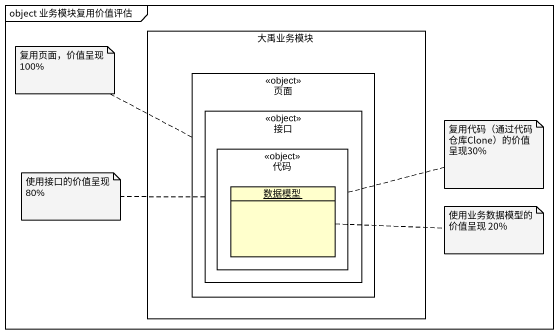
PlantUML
@startuml
mainframe object 业务模块复用价值评估
hide circle
hide empty members
rectangle 大禹业务模块 {
  rectangle 页面 <<object>> {
    rectangle 接口 <<object>> {
      rectangle 代码 <<object>> {
        object 数据模型
      }
    }
  }
}
note left of 页面 : 复用页面，价值呈现100%
note right of 代码 : 复用代码（通过代码仓库Clone）的价值呈现30%
note left of 接口 : 使用接口的价值呈现80%
note right of 数据模型 : 使用业务数据模型的价值呈现 20%
@enduml
